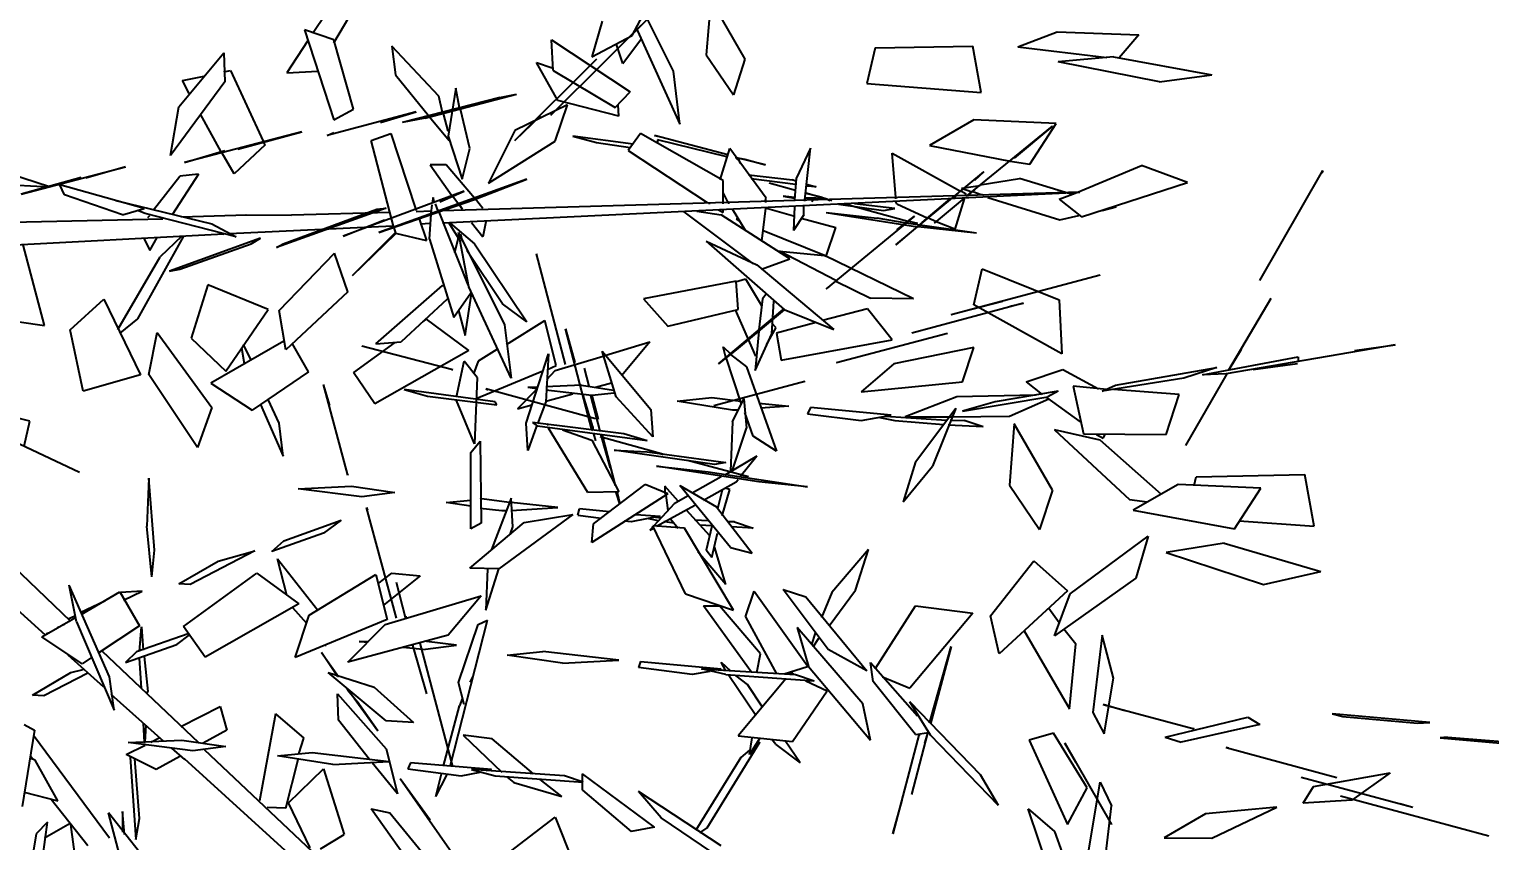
# Model space of a CAD drawing. Header units: millimetres. Extents: x 28448 to 57563, y -116865 to -58388.
# Drawn here: x 28799.7673 to 28800.0627, y -58460.6969 to -58460.5327 of the extents above; entities that cross this region are included whole.
import ezdxf

# ---------------------------------------------------------------- set-up
doc = ezdxf.new("R2010")
doc.units = ezdxf.units.MM
doc.header["$PDMODE"] = 35
doc.header["$PDSIZE"] = 0.5
doc.layers.get('DEFPOINTS').update_dxf_attribs({"color": 252, "lineweight": 5})
doc.layers.add('Proyecto de Pavimento', color=4, linetype='Continuous')
doc.styles.add('Angosta', font='romans.shx', dxfattribs={"width": 0.8})
doc.dimstyles.new('JC_1@100', dxfattribs={"dimscale": 0.9, "dimtxt": 0.18, "dimasz": 0.08, "dimexe": 0.15, "dimexo": 0.05, "dimgap": 0.05, "dimtad": 1, "dimzin": 1, "dimdsep": 46, "dimtxsty": 'Angosta', "dimblk1": 'DOT', "dimblk2": 'DOT', "dimsah": 1, "dimcen": 0.09, "dimclrd": 2, "dimclre": 1, "dimclrt": 3, "dimaunit": 1, "dimadec": 3, "dimazin": 0, "dimtfac": 1.8, "dimtmove": 2, "dimatfit": 3, "dimldrblk": 'DOT', "dimfxl": 0.15, "dimtolj": 1, "dimtzin": 0, "dimarcsym": 0})

# ---------------------------------------------------------------- blocks, each defined once
blk = doc.blocks.new('_Dot')
at = {"color": 0, "linetype": 'ByBlock', "lineweight": -2}
blk.add_line((-0.5, 0), (-1, 0), dxfattribs=at)
at = {"color": 0, "linetype": 'ByBlock', "const_width": 0.5}
blk.add_lwpolyline([(-0.25, 0, 1), (0.25, 0, 1)], format="xyb", close=True, dxfattribs=at)
blk = doc.blocks.new('*D709')
at = {"layer": 'DEFPOINTS', "color": 0, "transparency": 16777216}
for p in [(28799.72081, -58459.51858), (28799.92315, -58459.7194), (28798.17722, -58461.07383)]:
    blk.add_point(p, dxfattribs=at)
at = {"layer": 'Proyecto de Pavimento', "color": 1, "lineweight": -2, "transparency": 16777216}
for p, q in [((28799.75275, -58459.55028), (28800.01897, -58459.8145)), ((28798.20916, -58461.10553), (28798.47538, -58461.36975))]:
    blk.add_line(p, q, dxfattribs=at)
at = {"layer": 'Proyecto de Pavimento', "color": 2, "lineweight": -2, "transparency": 16777216}
blk.add_line((28798.43028, -58461.22355), (28799.87243, -58459.7705), dxfattribs=at)
at = {"layer": 'Proyecto de Pavimento', "color": 2, "lineweight": -2, "transparency": 16777216, "xscale": 0.072, "yscale": 0.072, "zscale": 0.072}
for p, rotation in [((28799.92315, -58459.7194), 45.21542905401662), ((28798.37956, -58461.27465), 225.2154290540166)]:
    blk.add_blockref('_Dot', p, dxfattribs=dict(at, rotation=rotation))
at = {"layer": 'Proyecto de Pavimento', "color": 3, "transparency": 16777216, "insert": (28799.06193, -58460.40827), "char_height": 0.162, "attachment_point": 5, "rotation": 45.2154, "style": 'Angosta'}
blk.add_mtext('\\A1;2.19', dxfattribs=at)
blk = doc.blocks.new('*D710')
at = {"layer": 'DEFPOINTS', "color": 0, "transparency": 16777216}
for p in [(28799.71372, -58459.51153), (28801.2656, -58461.07383), (28801.09508, -58461.24321)]:
    blk.add_point(p, dxfattribs=at)
at = {"layer": 'Proyecto de Pavimento', "color": 1, "lineweight": -2, "transparency": 16777216}
for p, q in [((28799.68179, -58459.54325), (28799.44742, -58459.77606)), ((28801.23368, -58461.10554), (28800.9993, -58461.33835))]:
    blk.add_line(p, q, dxfattribs=at)
at = {"layer": 'Proyecto de Pavimento', "color": 2, "lineweight": -2, "transparency": 16777216}
blk.add_line((28799.59394, -58459.732), (28801.04434, -58461.19213), dxfattribs=at)
at = {"layer": 'Proyecto de Pavimento', "color": 2, "lineweight": -2, "transparency": 16777216, "xscale": 0.072, "yscale": 0.072, "zscale": 0.072}
for p, rotation in [((28799.5432, -58459.68092), 134.8085325343138), ((28801.09508, -58461.24321), 314.8085325343138)]:
    blk.add_blockref('_Dot', p, dxfattribs=dict(at, rotation=rotation))
at = {"layer": 'Proyecto de Pavimento', "color": 3, "transparency": 16777216, "insert": (28800.40853, -58460.37327), "char_height": 0.162, "attachment_point": 5, "rotation": 314.8085, "style": 'Angosta'}
blk.add_mtext('\\A1;2.20', dxfattribs=at)
blk = doc.blocks.new('02PTRX29')
at = {"color": 76, "linetype": 'Continuous'}
for p, q in [((0.13989, 0.05095), (0.13457, 0.04298)), ((0.19909, 0.04247), (0.20441, 0.05247)), ((0.13875, 0.04095), (0.14292, 0.04791)), ((0.2046, 0.04816), (0.18258, 0.02628)), ((0.19739, 0.04108), (0.2046, 0.04816)), ((0.21503, 0.04968), (0.21408, 0.03855)), ((0.21503, 0.04968), (0.22186, 0.03766)), ((0.19302, 0.04538), (0.19093, 0.03817)), ((0.20744, 0.03526), (0.20156, 0.04715)), ((0.13875, 0.04159), (0.13287, 0.04361)), ((0.13287, 0.04361), (0.13875, 0.02539)), ((0.14273, 0.02754), (0.13875, 0.04159)), ((0.18315, 0.03539), (0.18277, 0.04159)), ((0.18277, 0.04159), (0.19871, 0.03109)), ((0.19093, 0.03817), (0.19909, 0.04247)), ((0.1972, 0.03678), (0.20099, 0.04184)), ((0.19985, 0.04412), (0.20877, 0.02451)), ((0.27708, 0.04019), (0.28505, 0.04323)), ((0.28505, 0.04323), (0.30156, 0.0426)), ((0.30156, 0.0426), (0.29758, 0.03792)), ((0.10744, 0.02805), (0.11655, 0.03893)), ((0.11655, 0.03893), (0.11674, 0.03311)), ((0.13344, 0.04133), (0.12926, 0.03488)), ((0.16, 0.0302), (0.15051, 0.04032)), ((0.15051, 0.04032), (0.15127, 0.0345)), ((0.1972, 0.03678), (0.19587, 0.04083)), ((0.21408, 0.03855), (0.21959, 0.03045)), ((0.24824, 0.03994), (0.24653, 0.03273)), ((0.24824, 0.03994), (0.26798, 0.04032)), ((0.26968, 0.03096), (0.26798, 0.04032)), ((0.27708, 0.04019), (0.29511, 0.03804)), ((0.17537, 0.02122), (0.19188, 0.03766)), ((0.1841, 0.02931), (0.17974, 0.03703)), ((0.17974, 0.03703), (0.18296, 0.03589)), ((0.19188, 0.03766), (0.18998, 0.03577)), ((0.22186, 0.03766), (0.21959, 0.03045)), ((0.29644, 0.03817), (0.28524, 0.03716)), ((0.30574, 0.03311), (0.28524, 0.03716)), ((0.29644, 0.03817), (0.31636, 0.0345)), ((0.11674, 0.03311), (0.10573, 0.01818)), ((0.1082, 0.03336), (0.11256, 0.03425)), ((0.10953, 0.03071), (0.1082, 0.03336)), ((0.11655, 0.03513), (0.11788, 0.03539)), ((0.11788, 0.03539), (0.12452, 0.02109)), ((0.12926, 0.03488), (0.13552, 0.03526)), ((0.13552, 0.03526), (0.13552, 0.03526)), ((0.15127, 0.0345), (0.15791, 0.02628)), ((0.18315, 0.03539), (0.19568, 0.02792)), ((0.20877, 0.02451), (0.20744, 0.03526)), ((0.24653, 0.03273), (0.26968, 0.03096)), ((0.30574, 0.03311), (0.31636, 0.0345)), ((0.17234, 0.02995), (0.1526, 0.02489)), ((0.15716, 0.02577), (0.17575, 0.03058)), ((0.16076, 0.02691), (0.16, 0.0302)), ((0.16342, 0.03184), (0.1619, 0.0221)), ((0.16418, 0.0278), (0.16342, 0.03184)), ((0.17234, 0.02995), (0.17575, 0.03058)), ((0.19568, 0.02792), (0.19871, 0.03109)), ((0.10573, 0.01818), (0.10744, 0.02805)), ((0.15545, 0.02704), (0.13742, 0.02223)), ((0.13875, 0.02539), (0.14273, 0.02754)), ((0.14824, 0.02489), (0.15545, 0.02704)), ((0.16095, 0.02666), (0.16076, 0.02691)), ((0.1619, 0.02312), (0.16095, 0.02666)), ((0.16437, 0.02754), (0.16418, 0.0278)), ((0.16626, 0.01957), (0.16437, 0.02754)), ((0.186, 0.02843), (0.17537, 0.02324)), ((0.18353, 0.02109), (0.186, 0.02843)), ((0.19644, 0.02615), (0.1841, 0.02931)), ((0.19644, 0.02615), (0.19625, 0.02843)), ((0.11598, 0.01894), (0.1118, 0.02653)), ((0.15716, 0.02577), (0.1526, 0.02489)), ((0.1581, 0.02603), (0.16209, 0.02122)), ((0.1805, 0.02615), (0.17537, 0.02122)), ((0.26817, 0.02539), (0.25925, 0.02021)), ((0.26703, 0.01021), (0.28411, 0.02413)), ((0.28486, 0.02463), (0.26817, 0.02539)), ((0.28411, 0.02413), (0.27633, 0.01768)), ((0.27955, 0.01641), (0.28486, 0.02463)), ((0.1323, 0.02299), (0.10858, 0.01679)), ((0.11939, 0.01945), (0.1323, 0.02299)), ((0.1249, 0.02033), (0.12452, 0.02084)), ((0.13742, 0.02223), (0.13875, 0.02286)), ((0.14634, 0.02122), (0.15032, 0.02261)), ((0.15089, 0.00363), (0.14634, 0.02122)), ((0.15032, 0.02261), (0.15526, 0.00743)), ((0.1619, 0.0221), (0.16475, 0.01337)), ((0.17537, 0.02324), (0.17006, 0.01262)), ((0.17006, 0.01262), (0.18353, 0.02109)), ((0.19928, 0.02046), (0.18714, 0.0221)), ((0.18714, 0.0221), (0.19188, 0.02084)), ((0.19188, 0.02084), (0.19871, 0.01983)), ((0.2008, 0.02261), (0.19833, 0.01919)), ((0.2175, 0.01312), (0.2008, 0.02261)), ((0.20365, 0.02223), (0.20422, 0.0221)), ((0.21845, 0.01831), (0.20365, 0.02223)), ((0.21826, 0.01793), (0.20422, 0.02134)), ((0.20422, 0.02134), (0.20422, 0.02059)), ((0.10858, 0.01679), (0.11674, 0.01919)), ((0.11617, 0.01869), (0.11598, 0.01894)), ((0.11863, 0.01451), (0.11617, 0.01869)), ((0.1249, 0.02033), (0.11863, 0.01451)), ((0.16475, 0.01337), (0.16626, 0.01957)), ((0.19833, 0.01919), (0.21427, 0.00869)), ((0.21693, 0.01325), (0.21883, 0.01957)), ((0.22623, 0.00958), (0.21883, 0.01957)), ((0.21997, 0.0178), (0.22186, 0.01742)), ((0.22604, 0.01628), (0.21997, 0.0178)), ((0.23515, 0.0197), (0.2323, 0.0135)), ((0.23401, 0.0092), (0.23515, 0.0197)), ((0.25242, 0.00971), (0.25166, 0.01869)), ((0.25166, 0.01869), (0.26551, 0.01097)), ((0.25925, 0.02021), (0.27557, 0.01704)), ((0.08125, 0.01186), (0.06455, 0.0173)), ((0.07556, 0.01034), (0.09662, 0.0159)), ((0.09662, 0.0159), (0.08865, 0.01363)), ((0.16152, 0.01628), (0.15829, 0.01628)), ((0.15829, 0.01628), (0.16266, 0.01009)), ((0.16721, 0.00958), (0.16152, 0.01628)), ((0.22016, 0.01755), (0.22054, 0.01755)), ((0.22054, 0.01755), (0.22092, 0.01654)), ((0.22186, 0.01742), (0.22604, 0.01628)), ((0.25242, 0.00009), (0.27025, 0.01489)), ((0.27025, 0.01489), (0.26836, 0.01312)), ((0.27557, 0.01704), (0.27955, 0.01641)), ((0.28904, 0.01072), (0.30213, 0.01616)), ((0.31143, 0.01274), (0.30213, 0.01616)), ((0.32604, -0.00712), (0.33876, 0.01515)), ((0.33876, 0.01515), (0.33857, 0.01464)), ((0.071, 0.01236), (0.08125, 0.01186)), ((0.0877, 0.01375), (0.07556, 0.01034)), ((0.08429, 0.01021), (0.08334, 0.01224)), ((0.10042, 0.00743), (0.08334, 0.01224)), ((0.10232, 0.00718), (0.10763, 0.01401)), ((0.11142, 0.01439), (0.10611, 0.00616)), ((0.11142, 0.01439), (0.10763, 0.01401)), ((0.17784, 0.01337), (0.14786, 0.00262)), ((0.16702, 0.0092), (0.17784, 0.01337)), ((0.2175, 0.00844), (0.2175, 0.01312)), ((0.22262, 0.01426), (0.23154, 0.01325)), ((0.22319, 0.0135), (0.23211, 0.01236)), ((0.23211, 0.0111), (0.2268, 0.01262)), ((0.23211, 0.013), (0.23154, 0.01325)), ((0.2323, 0.0135), (0.23192, 0.0092)), ((0.23439, 0.01236), (0.23629, 0.01186)), ((0.23629, 0.01186), (0.23439, 0.01198)), ((0.26665, 0.01173), (0.26949, 0.01211)), ((0.26949, 0.01224), (0.27746, 0.0135)), ((0.26949, 0.01211), (0.26949, 0.01224)), ((0.28676, 0.01072), (0.27746, 0.0135)), ((0.28999, 0.00578), (0.31143, 0.01274)), ((0.09605, 0.00616), (0.08429, 0.01021)), ((0.09472, 0.00907), (0.09491, 0.00895)), ((0.09472, 0.00907), (0.11408, 0.00439)), ((0.16513, 0.01097), (0.14065, 0.00186)), ((0.14786, 0.00262), (0.16702, 0.0092)), ((0.15886, 0.00971), (0.15867, 0.00857)), ((0.15905, 0.00882), (0.15886, 0.00971)), ((0.16019, 0.00882), (0.16513, 0.01097)), ((0.16266, 0.01009), (0.16285, 0.00996)), ((0.16285, 0.00996), (0.16399, 0.00844)), ((0.16892, 0.00743), (0.1674, 0.00933)), ((0.21845, 0.00882), (0.2175, 0.01072)), ((0.22604, 0.00907), (0.22623, 0.00958)), ((0.23192, 0.00971), (0.22964, 0.00996)), ((0.22964, 0.00996), (0.23192, 0.00958)), ((0.23192, 0.00895), (0.23192, 0.00895)), ((0.23629, 0.00958), (0.23401, 0.00958)), ((0.23401, 0.00958), (0.23401, 0.0092)), ((0.23401, 0.0092), (0.2342, 0.0092)), ((0.23401, 0.00895), (0.23401, 0.00907)), ((0.2342, 0.01059), (0.23723, 0.00983)), ((0.23856, 0.00933), (0.2342, 0.01059)), ((0.23534, 0.00907), (0.23572, 0.00895)), ((0.23761, 0.00933), (0.23629, 0.00958)), ((0.23723, 0.00983), (0.23856, 0.00933)), ((0.23875, 0.0092), (0.23913, 0.00907)), ((0.23913, 0.0092), (0.23951, 0.00907)), ((0.25242, 0.00958), (0.25242, 0.00971)), ((0.25242, 0.00945), (0.25242, 0.00958)), ((0.25773, 0.00465), (0.26342, 0.00945)), ((0.26627, 0.00958), (0.2602, 0.00452)), ((0.26418, 0.00983), (0.26418, 0.00996)), ((0.26437, 0.00983), (0.26418, 0.00983)), ((0.26456, 0.00996), (0.26437, 0.00983)), ((0.26627, 0.00945), (0.26437, 0.00325)), ((0.2657, 0.0116), (0.26627, 0.0116)), ((0.2657, 0.0116), (0.26779, 0.01084)), ((0.2657, 0.01097), (0.26665, 0.01046)), ((0.26627, 0.0116), (0.26665, 0.01173)), ((0.26646, 0.01009), (0.26665, 0.01046)), ((0.26646, 0.01009), (0.26646, 0.00996)), ((0.26684, 0.00996), (0.26646, 0.01009)), ((0.26703, 0.01009), (0.26684, 0.00996)), ((0.26836, 0.01122), (0.26703, 0.01021)), ((0.26703, 0.01021), (0.26703, 0.01009)), ((0.26968, 0.01021), (0.26798, 0.01084)), ((0.26987, 0.01021), (0.26968, 0.01021)), ((0.27025, 0.01009), (0.26987, 0.01021)), ((0.27101, 0.00971), (0.28562, 0.00515)), ((0.28543, 0.00933), (0.28866, 0.01059)), ((0.28543, 0.00933), (0.28999, 0.00578)), ((0.28714, 0.01059), (0.28676, 0.01072)), ((0.28733, 0.01059), (0.28714, 0.01059)), ((0.2879, 0.01034), (0.28733, 0.01059)), ((0.28866, 0.01059), (0.28904, 0.01072)), ((0.09605, 0.00616), (0.10042, 0.00743)), ((0.10061, 0.00642), (0.09909, 0.00705)), ((0.11901, 0.00174), (0.10061, 0.00642)), ((0.10118, 0.00566), (0.10156, 0.00604)), ((0.14938, 0.00756), (0.12717, -0.00041)), ((0.1285, 0.00034), (0.14748, 0.0073)), ((0.14748, 0.0073), (0.14938, 0.00756)), ((0.15526, 0.00743), (0.15545, 0.00705)), ((0.1581, 0.00123), (0.15848, 0.00629)), ((0.15848, 0.00642), (0.15867, 0.00819)), ((0.15924, 0.00844), (0.15981, 0.00692)), ((0.15981, 0.00692), (0.16, 0.0068)), ((0.16, 0.0068), (0.16588, -0.00801)), ((0.16399, 0.00844), (0.16418, 0.00819)), ((0.16418, 0.00819), (0.16475, 0.0073)), ((0.20953, 0.0068), (0.22357, -0.0037)), ((0.21219, 0.00692), (0.21712, 0.00616)), ((0.21465, 0.00844), (0.21465, 0.00831)), ((0.21655, 0.00718), (0.2175, 0.00667)), ((0.23097, -0.00269), (0.21712, 0.00616)), ((0.2175, 0.00667), (0.2175, 0.00718)), ((0.21864, 0.00857), (0.21845, 0.00882)), ((0.21864, 0.00844), (0.21864, 0.00857)), ((0.22205, 0.003), (0.2194, 0.0073)), ((0.22604, 0.00756), (0.22528, 0.00085)), ((0.22604, 0.00882), (0.22604, 0.00869)), ((0.23173, 0.00591), (0.22604, 0.00756)), ((0.23192, 0.00781), (0.23173, 0.003)), ((0.23382, 0.00616), (0.23173, 0.003)), ((0.23382, 0.00616), (0.23382, 0.00793)), ((0.23837, 0.00667), (0.25678, 0.00376)), ((0.23837, 0.00667), (0.24862, 0.00553)), ((0.25621, 0.00591), (0.23837, -0.00876)), ((0.24084, 0.00831), (0.24995, 0.00705)), ((0.24217, 0.00831), (0.24691, 0.00718)), ((0.24236, 0.00831), (0.25488, 0.0049)), ((0.25223, 0.00743), (0.24407, 0.00844)), ((0.24995, 0.00705), (0.25223, 0.00743)), ((0.25261, 0.00844), (0.25242, 0.00882)), ((0.25261, 0.00844), (0.25887, 0.00553)), ((0.25261, 0.00313), (0.25621, 0.00591)), ((0.28562, 0.00515), (0.28942, 0.00604)), ((0.29416, 0.00705), (0.29701, 0.00781)), ((0.29701, 0.00781), (0.29644, 0.00781)), ((0.11408, 0.00439), (0.11901, 0.00174)), ((0.14065, 0.00186), (0.149, 0.00515)), ((0.15089, 0.00363), (0.15127, 0.0025)), ((0.15602, 0.0054), (0.15754, 0.00098)), ((0.16399, 0.00148), (0.16209, 0.00452)), ((0.16228, 0.00452), (0.16721, 0.00034)), ((0.16664, 0.00465), (0.16892, 0.00174)), ((0.16949, 0.00477), (0.16892, 0.00174)), ((0.22054, 0.0054), (0.22016, 0.00528)), ((0.22016, 0.00528), (0.22073, 0.0049)), ((0.23837, -0.00219), (0.22547, 0.003)), ((0.23325, 0.00553), (0.24027, 0.00363)), ((0.23837, -0.00219), (0.24027, 0.00363)), ((0.2545, 0.00452), (0.24862, 0.00553)), ((0.25773, 0.00465), (0.25242, 0.00009)), ((0.26873, 0.0025), (0.2545, 0.00452)), ((0.25488, 0.0049), (0.25507, 0.0049)), ((0.25507, 0.0049), (0.25678, 0.00452)), ((0.26873, 0.0025), (0.25697, 0.00376)), ((0.26058, 0.00477), (0.25906, 0.00553)), ((0.26437, 0.00325), (0.26058, 0.00477)), ((0.0803, -0.01623), (0.07594, 0.00009)), ((0.10839, 0.00186), (0.09909, -0.01484)), ((0.10042, 0.00136), (0.10156, -0.00105)), ((0.10156, -0.00105), (0.10307, 0.00161)), ((0.10801, 0.00186), (0.10364, -0.00231)), ((0.12395, 0.00148), (0.10554, -0.00522)), ((0.10763, -0.00484), (0.12205, 0.00034)), ((0.12205, 0.00034), (0.12395, 0.00148)), ((0.12717, -0.00041), (0.1285, 0.00034)), ((0.15108, 0.0025), (0.14254, -0.00611)), ((0.14254, -0.00611), (0.15127, 0.00237)), ((0.15127, 0.00237), (0.15108, 0.0025)), ((0.15127, 0.0025), (0.15754, 0.00098)), ((0.1581, 0.00123), (0.16304, -0.01458)), ((0.16323, -0.00143), (0.16399, 0.00161)), ((0.16607, -0.00838), (0.16399, 0.00262)), ((0.16399, 0.00262), (0.17329, -0.0161)), ((0.16399, 0.00161), (0.16418, 0.00199)), ((0.16418, 0.00199), (0.16437, 0.00237)), ((0.16437, 0.00237), (0.16475, 0.00085)), ((0.16721, 0.00034), (0.17784, -0.01547)), ((0.21408, 0.00085), (0.22983, -0.01294)), ((0.21408, 0.00085), (0.22433, -0.00396)), ((0.0951, -0.01699), (0.10364, -0.00231)), ((0.12774, -0.01319), (0.13894, -0.00155)), ((0.1416, -0.0094), (0.13894, -0.00155)), ((0.17291, -0.0118), (0.1657, -0.00105)), ((0.18562, -0.02407), (0.17974, -0.00168)), ((0.17974, -0.00168), (0.17974, -0.00219)), ((0.22528, -0.00484), (0.23097, -0.00269)), ((0.24027, -0.00712), (0.22889, -0.00117)), ((0.22889, -0.00117), (0.23799, -0.00206)), ((0.25602, -0.01079), (0.23799, -0.00206)), ((0.23799, -0.00206), (0.23837, -0.00219)), ((0.10554, -0.00522), (0.10763, -0.00484)), ((0.22433, -0.00396), (0.23989, -0.01699)), ((0.26817, -0.01205), (0.26987, -0.00472)), ((0.26987, -0.00472), (0.28543, -0.01104)), ((0.11332, -0.00801), (0.10991, -0.01876)), ((0.12547, -0.01294), (0.11332, -0.00801)), ((0.14729, -0.0199), (0.16076, -0.00813)), ((0.16076, -0.00813), (0.16095, -0.00813)), ((0.1657, -0.00699), (0.16551, -0.00699)), ((0.1657, -0.00737), (0.1657, -0.00699)), ((0.1657, -0.00737), (0.1657, -0.00737)), ((0.16588, -0.00801), (0.16607, -0.00838)), ((0.17461, -0.02685), (0.16607, -0.00838)), ((0.22016, -0.00725), (0.20137, -0.01079)), ((0.21997, -0.00737), (0.22205, -0.00674)), ((0.22054, -0.01294), (0.22016, -0.00725)), ((0.22205, -0.00674), (0.22528, -0.01218)), ((0.23837, -0.00876), (0.23894, -0.00838)), ((0.24027, -0.00725), (0.24729, -0.01066)), ((0.26361, -0.01395), (0.29378, -0.00598)), ((0.08543, -0.01711), (0.09226, -0.01091)), ((0.09226, -0.01091), (0.09966, -0.02622)), ((0.1416, -0.0094), (0.12907, -0.02116)), ((0.16171, -0.01091), (0.15241, -0.01952)), ((0.16645, -0.00965), (0.16304, -0.01458)), ((0.16532, -0.01825), (0.16664, -0.00978)), ((0.17784, -0.01547), (0.17291, -0.0118)), ((0.20137, -0.01079), (0.2063, -0.01635)), ((0.22547, -0.01079), (0.22471, -0.01711)), ((0.22623, -0.0099), (0.22547, -0.01079)), ((0.22737, -0.01787), (0.22775, -0.01129)), ((0.25602, -0.01079), (0.24729, -0.01066)), ((0.27822, -0.01167), (0.25564, -0.01775)), ((0.26361, -0.01395), (0.27405, -0.01129)), ((0.27557, -0.01231), (0.27822, -0.01167)), ((0.28543, -0.01104), (0.286, -0.02192)), ((0.31978, -0.02521), (0.32832, -0.01066)), ((0.06664, -0.0142), (0.0803, -0.01623)), ((0.11693, -0.02546), (0.12547, -0.01294)), ((0.12907, -0.02116), (0.12774, -0.01319)), ((0.16399, -0.01319), (0.16532, -0.01825)), ((0.2063, -0.01635), (0.22054, -0.01294)), ((0.21655, -0.02394), (0.22964, -0.01294)), ((0.22414, -0.02243), (0.21997, -0.01307)), ((0.22983, -0.01307), (0.22016, -0.02116)), ((0.22983, -0.01294), (0.23989, -0.01699)), ((0.24672, -0.01281), (0.23761, -0.01522)), ((0.25166, -0.01914), (0.24672, -0.01281)), ((0.286, -0.02192), (0.26817, -0.01205)), ((0.08808, -0.02951), (0.08543, -0.01711)), ((0.09909, -0.01484), (0.09548, -0.01775)), ((0.10137, -0.0261), (0.10307, -0.01762)), ((0.10307, -0.01762), (0.11408, -0.0328)), ((0.15678, -0.01547), (0.15754, -0.01496)), ((0.16607, -0.02129), (0.15754, -0.01496)), ((0.17329, -0.0161), (0.17461, -0.02685)), ((0.17367, -0.02002), (0.18145, -0.01522)), ((0.18372, -0.02432), (0.18145, -0.01522)), ((0.19093, -0.03735), (0.18562, -0.01686)), ((0.18562, -0.01686), (0.18752, -0.02369)), ((0.22471, -0.01737), (0.22395, -0.02534)), ((0.22471, -0.01711), (0.22471, -0.01737)), ((0.22813, -0.01661), (0.22623, -0.02015)), ((0.22813, -0.01661), (0.22737, -0.01572)), ((0.23629, -0.0156), (0.22832, -0.01775)), ((0.10991, -0.01876), (0.11693, -0.02546)), ((0.12869, -0.01939), (0.11389, -0.02787)), ((0.12205, -0.02319), (0.12053, -0.02002)), ((0.13363, -0.02559), (0.1304, -0.0199)), ((0.15108, -0.01964), (0.14273, -0.02572)), ((0.16285, -0.02521), (0.14444, -0.0204)), ((0.14729, -0.0199), (0.15241, -0.01952)), ((0.19359, -0.0223), (0.2027, -0.01952)), ((0.2027, -0.01952), (0.19701, -0.02635)), ((0.21807, -0.02268), (0.2175, -0.02053)), ((0.2175, -0.02053), (0.21902, -0.02192)), ((0.22395, -0.02534), (0.22737, -0.01787)), ((0.22832, -0.01775), (0.22926, -0.02319)), ((0.22926, -0.02319), (0.25166, -0.01914)), ((0.24046, -0.02369), (0.26285, -0.01775)), ((0.26817, -0.02066), (0.25204, -0.02394)), ((0.26589, -0.02761), (0.26817, -0.02066)), ((0.35337, -0.02015), (0.31921, -0.02597)), ((0.34521, -0.02129), (0.35337, -0.02015)), ((0.12072, -0.02394), (0.12015, -0.02078)), ((0.16607, -0.02129), (0.1471, -0.03204)), ((0.16361, -0.03065), (0.16513, -0.02344)), ((0.16778, -0.02673), (0.16513, -0.02344)), ((0.16797, -0.02344), (0.16702, -0.02597)), ((0.17177, -0.02104), (0.16797, -0.02344)), ((0.17765, -0.03596), (0.1822, -0.02192)), ((0.1822, -0.02192), (0.18163, -0.03166)), ((0.18353, -0.02534), (0.19321, -0.02243)), ((0.19587, -0.03065), (0.19302, -0.02141)), ((0.19302, -0.02141), (0.20289, -0.03318)), ((0.19321, -0.02243), (0.19359, -0.0223)), ((0.22016, -0.02116), (0.21655, -0.02394)), ((0.21807, -0.02268), (0.22111, -0.03191)), ((0.21902, -0.02205), (0.22224, -0.02458)), ((0.24046, -0.02369), (0.24103, -0.02357)), ((0.31447, -0.02622), (0.33382, -0.02255)), ((0.32225, -0.02104), (0.31978, -0.02521)), ((0.33382, -0.02255), (0.33382, -0.02344)), ((0.09966, -0.02622), (0.08808, -0.02951)), ((0.11123, -0.0409), (0.10137, -0.0261)), ((0.13363, -0.02559), (0.12224, -0.03331)), ((0.1471, -0.03204), (0.14273, -0.02572)), ((0.16285, -0.02521), (0.16266, -0.02521)), ((0.18107, -0.02546), (0.16759, -0.03103)), ((0.18182, -0.02711), (0.18353, -0.02534)), ((0.18201, -0.02508), (0.18372, -0.02432)), ((0.18942, -0.02483), (0.19036, -0.0285)), ((0.22224, -0.02458), (0.22832, -0.04166)), ((0.25204, -0.02394), (0.24539, -0.02964)), ((0.27879, -0.02761), (0.28619, -0.02508)), ((0.28619, -0.02508), (0.2934, -0.02901)), ((0.29682, -0.02825), (0.31731, -0.0247)), ((0.31731, -0.0247), (0.31067, -0.02685)), ((0.31105, -0.04052), (0.3194, -0.02597)), ((0.31921, -0.02597), (0.31447, -0.02622)), ((0.33363, -0.02394), (0.32471, -0.02521)), ((0.11389, -0.02787), (0.12224, -0.03331)), ((0.13799, -0.03242), (0.13666, -0.02812)), ((0.1416, -0.04646), (0.13666, -0.02812)), ((0.17139, -0.03166), (0.15298, -0.02913)), ((0.15298, -0.02913), (0.15773, -0.03052)), ((0.16778, -0.02673), (0.16721, -0.04014)), ((0.19169, -0.03508), (0.16949, -0.02901)), ((0.16949, -0.02901), (0.16987, -0.02926)), ((0.17974, -0.02913), (0.17594, -0.03305)), ((0.17993, -0.02875), (0.17803, -0.02875)), ((0.17974, -0.02901), (0.17803, -0.02875)), ((0.18885, -0.02825), (0.18163, -0.02863)), ((0.19093, -0.0304), (0.18163, -0.02926)), ((0.18885, -0.02825), (0.1953, -0.02926)), ((0.19492, -0.02787), (0.19169, -0.02875)), ((0.2156, -0.03242), (0.23401, -0.02749)), ((0.23401, -0.02749), (0.23382, -0.02761)), ((0.24539, -0.02964), (0.26589, -0.02761)), ((0.28524, -0.02951), (0.27253, -0.03166)), ((0.27879, -0.02761), (0.28202, -0.03014)), ((0.28524, -0.02951), (0.28316, -0.03065)), ((0.29511, -0.02913), (0.28828, -0.0285)), ((0.28828, -0.0285), (0.29037, -0.03811)), ((0.31067, -0.02685), (0.29416, -0.02951)), ((0.29416, -0.02951), (0.29682, -0.02825)), ((0.30972, -0.03014), (0.29644, -0.02913)), ((0.08732, -0.04596), (0.05848, -0.03229)), ((0.12395, -0.03217), (0.1285, -0.04267)), ((0.12774, -0.03596), (0.12547, -0.03116)), ((0.15773, -0.03052), (0.17177, -0.03229)), ((0.16361, -0.03141), (0.16361, -0.03128)), ((0.16721, -0.04014), (0.16361, -0.03141)), ((0.17177, -0.03229), (0.17139, -0.03166)), ((0.17594, -0.03305), (0.17879, -0.03229)), ((0.18163, -0.03166), (0.17993, -0.03609)), ((0.18163, -0.03154), (0.18714, -0.03002)), ((0.19112, -0.03672), (0.18923, -0.03027)), ((0.19264, -0.03761), (0.19074, -0.0304)), ((0.19074, -0.0304), (0.19093, -0.0304)), ((0.19549, -0.02989), (0.19093, -0.0304)), ((0.19093, -0.0304), (0.19226, -0.0352)), ((0.20327, -0.03875), (0.19587, -0.03065)), ((0.2082, -0.03154), (0.21522, -0.03078)), ((0.2194, -0.03331), (0.2082, -0.03154)), ((0.21522, -0.03078), (0.22111, -0.03154)), ((0.2194, -0.03571), (0.22167, -0.03103)), ((0.22167, -0.03103), (0.22224, -0.03698)), ((0.22471, -0.03191), (0.23078, -0.03255)), ((0.26475, -0.03065), (0.25431, -0.0347)), ((0.28069, -0.03027), (0.26475, -0.03065)), ((0.26589, -0.03356), (0.28316, -0.03065)), ((0.27253, -0.03166), (0.26589, -0.03356)), ((0.27538, -0.03457), (0.28335, -0.03103)), ((0.2898, -0.03571), (0.28297, -0.03078)), ((0.30707, -0.03824), (0.30972, -0.03014)), ((0.07727, -0.03558), (0.06626, -0.0328)), ((0.11408, -0.0328), (0.11123, -0.0409)), ((0.20289, -0.03318), (0.20327, -0.03875)), ((0.22054, -0.03331), (0.2194, -0.03331)), ((0.22357, -0.03862), (0.22186, -0.03381)), ((0.23078, -0.03255), (0.22509, -0.03293)), ((0.23515, -0.0328), (0.23458, -0.03407)), ((0.23458, -0.03407), (0.24539, -0.03546)), ((0.25147, -0.03432), (0.23515, -0.0328)), ((0.24539, -0.03546), (0.25147, -0.03432)), ((0.24919, -0.03482), (0.25223, -0.03546)), ((0.25033, -0.03457), (0.26266, -0.03533)), ((0.25431, -0.0347), (0.26323, -0.0347)), ((0.2564, -0.04381), (0.26456, -0.03293)), ((0.26456, -0.03293), (0.25982, -0.04469)), ((0.26323, -0.0347), (0.2638, -0.0347)), ((0.26342, -0.03533), (0.26627, -0.03546)), ((0.2638, -0.0347), (0.27538, -0.03457)), ((0.07613, -0.04064), (0.07727, -0.03558)), ((0.1285, -0.04267), (0.12774, -0.03596)), ((0.17803, -0.04153), (0.17765, -0.03596)), ((0.17974, -0.0366), (0.17803, -0.04153)), ((0.19739, -0.03811), (0.17898, -0.03584)), ((0.17898, -0.03584), (0.17993, -0.0366)), ((0.20213, -0.03951), (0.17993, -0.0366)), ((0.1822, -0.03634), (0.18182, -0.03609)), ((0.18182, -0.03609), (0.18182, -0.03622)), ((0.19017, -0.05001), (0.1822, -0.03698)), ((0.18505, -0.03735), (0.19093, -0.03938)), ((0.19112, -0.03748), (0.19093, -0.03735)), ((0.19112, -0.03672), (0.19112, -0.03748)), ((0.19131, -0.03811), (0.19169, -0.03951)), ((0.19473, -0.04507), (0.19283, -0.03837)), ((0.19302, -0.03837), (0.19568, -0.04861)), ((0.20213, -0.03951), (0.19739, -0.03811)), ((0.2194, -0.03571), (0.21902, -0.0457)), ((0.2194, -0.04545), (0.22224, -0.03698)), ((0.25223, -0.03546), (0.26209, -0.03622)), ((0.27006, -0.03672), (0.26304, -0.03634)), ((0.27006, -0.03672), (0.26627, -0.03546)), ((0.27633, -0.03609), (0.27538, -0.04849)), ((0.28411, -0.0495), (0.27633, -0.03609)), ((0.28448, -0.03735), (0.29967, -0.0514)), ((0.29378, -0.03938), (0.28448, -0.03735)), ((0.29037, -0.03811), (0.30707, -0.03824)), ((0.29302, -0.03824), (0.29435, -0.039)), ((0.29435, -0.039), (0.29473, -0.03824)), ((0.16645, -0.04191), (0.16835, -0.03963)), ((0.16835, -0.03963), (0.16854, -0.0562)), ((0.19093, -0.03938), (0.19644, -0.04988)), ((0.20554, -0.04229), (0.19264, -0.03875)), ((0.22832, -0.04166), (0.22357, -0.03862)), ((0.30612, -0.05038), (0.29378, -0.03938)), ((0.16645, -0.05734), (0.16645, -0.04191)), ((0.21579, -0.04431), (0.19549, -0.0414)), ((0.19549, -0.0414), (0.20213, -0.04178)), ((0.20213, -0.04178), (0.21807, -0.04393)), ((0.20289, -0.04153), (0.20535, -0.04229)), ((0.22262, -0.04684), (0.21029, -0.04355)), ((0.21807, -0.04393), (0.21579, -0.04431)), ((0.22433, -0.04267), (0.21788, -0.04646)), ((0.22433, -0.04267), (0.22092, -0.04684)), ((0.2564, -0.04381), (0.25393, -0.0519)), ((0.10137, -0.0471), (0.10099, -0.05684)), ((0.10251, -0.06164), (0.10137, -0.0471)), ((0.1416, -0.04634), (0.1416, -0.04646)), ((0.20403, -0.04469), (0.21446, -0.04583)), ((0.22471, -0.04785), (0.20403, -0.04469)), ((0.21712, -0.04684), (0.21124, -0.05013)), ((0.21446, -0.04583), (0.23458, -0.04887)), ((0.25393, -0.0519), (0.25982, -0.04469)), ((0.31276, -0.04861), (0.31314, -0.04684)), ((0.31314, -0.04684), (0.33515, -0.04634)), ((0.33705, -0.05684), (0.33515, -0.04634)), ((0.13154, -0.04925), (0.14235, -0.04874)), ((0.14444, -0.05089), (0.13154, -0.04925)), ((0.14235, -0.04874), (0.15108, -0.05001)), ((0.15108, -0.05001), (0.14444, -0.05089)), ((0.19644, -0.04988), (0.19017, -0.05001)), ((0.19131, -0.05633), (0.20175, -0.04836)), ((0.19663, -0.05228), (0.19587, -0.05001)), ((0.19606, -0.05001), (0.19663, -0.05228)), ((0.2063, -0.05026), (0.20175, -0.04836)), ((0.20839, -0.05178), (0.20573, -0.04874)), ((0.20573, -0.04874), (0.20573, -0.05013)), ((0.20573, -0.05013), (0.20592, -0.05051)), ((0.20877, -0.04861), (0.21617, -0.05291)), ((0.21902, -0.06114), (0.20877, -0.04861)), ((0.21351, -0.05152), (0.22016, -0.04785)), ((0.21731, -0.0495), (0.21636, -0.05329)), ((0.21731, -0.05469), (0.21883, -0.04937)), ((0.21883, -0.04937), (0.21788, -0.04912)), ((0.22016, -0.04785), (0.22054, -0.04735)), ((0.23458, -0.04887), (0.22471, -0.04785)), ((0.27538, -0.04849), (0.28145, -0.05747)), ((0.28411, -0.0495), (0.28145, -0.05747)), ((0.30953, -0.04836), (0.30042, -0.05355)), ((0.32623, -0.04912), (0.30953, -0.04836)), ((0.32092, -0.05734), (0.32623, -0.04912)), ((0.15146, -0.07543), (0.14539, -0.05304)), ((0.14539, -0.05304), (0.14558, -0.05355)), ((0.16152, -0.05203), (0.16645, -0.05152)), ((0.16645, -0.05279), (0.16152, -0.05203)), ((0.16873, -0.05127), (0.16835, -0.0514)), ((0.17423, -0.05203), (0.16873, -0.05127)), ((0.17461, -0.05114), (0.17063, -0.06152)), ((0.17461, -0.05203), (0.17423, -0.05203)), ((0.17499, -0.05696), (0.17461, -0.05114)), ((0.1841, -0.05304), (0.17461, -0.05203)), ((0.17461, -0.05367), (0.1841, -0.05304)), ((0.2063, -0.05026), (0.19093, -0.06013)), ((0.20763, -0.05228), (0.2027, -0.0576)), ((0.20403, -0.05684), (0.21181, -0.05254)), ((0.20592, -0.05051), (0.2063, -0.05367)), ((0.21029, -0.05076), (0.20763, -0.05228)), ((0.21617, -0.05291), (0.22338, -0.06228)), ((0.29967, -0.0514), (0.30327, -0.0519)), ((0.12869, -0.05975), (0.14027, -0.05557)), ((0.14027, -0.05557), (0.13666, -0.05823)), ((0.16626, -0.06531), (0.17727, -0.05608)), ((0.16835, -0.05317), (0.17272, -0.05367)), ((0.18714, -0.05443), (0.17215, -0.06544)), ((0.17272, -0.05367), (0.17367, -0.05367)), ((0.17727, -0.05608), (0.18714, -0.05443)), ((0.18809, -0.05456), (0.18847, -0.05329)), ((0.18809, -0.05456), (0.19283, -0.05519)), ((0.19454, -0.05393), (0.18847, -0.05329)), ((0.1989, -0.05595), (0.19757, -0.05582)), ((0.20479, -0.05481), (0.1989, -0.05595)), ((0.19985, -0.05443), (0.20479, -0.05481)), ((0.20441, -0.0557), (0.20251, -0.05532)), ((0.20498, -0.05519), (0.20384, -0.05507)), ((0.20573, -0.05595), (0.20554, -0.05595)), ((0.20763, -0.0562), (0.20573, -0.05595)), ((0.20687, -0.05532), (0.20839, -0.05722)), ((0.21484, -0.05873), (0.2101, -0.05355)), ((0.21446, -0.0557), (0.21181, -0.05557)), ((0.21978, -0.05595), (0.21845, -0.05595)), ((0.21978, -0.05595), (0.22357, -0.05722)), ((0.30042, -0.05355), (0.32092, -0.05734)), ((0.32187, -0.0557), (0.33705, -0.05684)), ((0.10194, -0.06708), (0.10099, -0.05684)), ((0.13666, -0.05823), (0.12623, -0.0619)), ((0.16854, -0.0562), (0.16645, -0.05734)), ((0.17442, -0.05848), (0.17499, -0.05696)), ((0.19093, -0.06013), (0.19131, -0.05633)), ((0.2027, -0.0576), (0.20346, -0.05722)), ((0.20991, -0.0705), (0.20327, -0.05671)), ((0.20972, -0.05722), (0.20327, -0.05671)), ((0.21959, -0.07379), (0.20972, -0.05722)), ((0.21522, -0.05671), (0.21276, -0.05658)), ((0.21522, -0.05684), (0.21408, -0.06164)), ((0.21522, -0.06316), (0.21636, -0.05823)), ((0.22357, -0.05722), (0.21921, -0.05696)), ((0.28771, -0.0705), (0.30346, -0.05886)), ((0.30346, -0.05886), (0.30099, -0.06734)), ((0.10194, -0.06708), (0.10251, -0.06164)), ((0.12281, -0.06177), (0.10972, -0.0686)), ((0.11541, -0.06392), (0.12281, -0.06177)), ((0.12623, -0.0619), (0.12869, -0.05975)), ((0.21807, -0.0686), (0.21238, -0.06202)), ((0.21522, -0.06316), (0.21408, -0.06164)), ((0.21807, -0.0686), (0.21579, -0.06101)), ((0.21902, -0.06114), (0.22338, -0.06228)), ((0.24691, -0.06152), (0.23951, -0.07025)), ((0.24426, -0.06974), (0.24691, -0.06152)), ((0.31883, -0.06025), (0.30707, -0.06215)), ((0.31883, -0.06025), (0.33838, -0.06595)), ((0.10744, -0.06848), (0.11541, -0.06392)), ((0.12926, -0.07075), (0.12736, -0.06341)), ((0.12736, -0.06341), (0.13552, -0.07379)), ((0.27158, -0.07493), (0.28031, -0.06379)), ((0.28031, -0.06379), (0.28714, -0.06987)), ((0.30707, -0.06215), (0.3268, -0.0686)), ((0.10839, -0.07708), (0.12319, -0.06632)), ((0.12319, -0.06632), (0.13173, -0.07252)), ((0.13382, -0.0748), (0.14729, -0.06658)), ((0.14729, -0.06658), (0.14957, -0.07569)), ((0.14767, -0.06848), (0.15051, -0.06632)), ((0.15621, -0.06683), (0.14881, -0.07278)), ((0.15051, -0.06632), (0.15621, -0.06683)), ((0.17215, -0.06544), (0.16626, -0.06531)), ((0.16949, -0.07379), (0.17215, -0.06544)), ((0.16987, -0.06544), (0.16949, -0.07379)), ((0.30099, -0.06734), (0.28448, -0.07898)), ((0.3268, -0.0686), (0.33838, -0.06595)), ((0.0934, -0.08732), (0.08524, -0.06873)), ((0.08675, -0.07619), (0.08524, -0.06873)), ((0.0877, -0.07467), (0.09548, -0.07012)), ((0.09548, -0.07012), (0.09947, -0.07695)), ((0.09567, -0.07025), (0.09548, -0.07037)), ((0.10004, -0.06999), (0.09567, -0.07025)), ((0.09624, -0.07176), (0.10004, -0.06999)), ((0.10972, -0.0686), (0.10744, -0.06848)), ((0.14919, -0.0767), (0.16854, -0.07088)), ((0.15336, -0.07556), (0.15146, -0.06822)), ((0.16854, -0.07088), (0.1619, -0.07885)), ((0.20991, -0.0705), (0.21959, -0.07379)), ((0.22205, -0.07518), (0.22376, -0.06999)), ((0.22376, -0.06999), (0.23458, -0.08505)), ((0.23875, -0.08176), (0.22964, -0.06961)), ((0.22964, -0.06961), (0.2342, -0.07113)), ((0.23951, -0.07025), (0.23742, -0.07531)), ((0.23894, -0.07695), (0.24426, -0.06974)), ((0.28714, -0.06987), (0.27329, -0.08264)), ((0.28448, -0.07898), (0.28771, -0.0705)), ((0.08751, -0.07429), (0.09245, -0.07189)), ((0.13173, -0.07252), (0.11275, -0.08328)), ((0.1304, -0.07328), (0.13325, -0.07645)), ((0.22319, -0.08631), (0.21351, -0.0729)), ((0.21351, -0.0729), (0.21674, -0.0729)), ((0.22509, -0.08264), (0.21674, -0.0729)), ((0.2342, -0.07113), (0.24653, -0.08606)), ((0.24824, -0.08568), (0.2564, -0.0729)), ((0.2564, -0.0729), (0.26798, -0.07442)), ((0.28335, -0.07341), (0.28543, -0.07632)), ((0.07973, -0.07923), (0.08657, -0.07531)), ((0.08505, -0.07556), (0.08638, -0.07493)), ((0.08675, -0.07619), (0.09435, -0.09403)), ((0.13097, -0.0834), (0.13382, -0.0748)), ((0.14957, -0.07569), (0.13097, -0.0834)), ((0.1416, -0.08429), (0.14919, -0.0767)), ((0.15336, -0.07505), (0.15336, -0.07543)), ((0.16228, -0.10542), (0.16987, -0.07581)), ((0.16399, -0.08846), (0.16797, -0.0767)), ((0.16797, -0.0767), (0.16987, -0.07581)), ((0.22205, -0.07518), (0.22832, -0.08669)), ((0.26798, -0.07442), (0.25526, -0.0896)), ((0.27329, -0.08264), (0.27158, -0.07493)), ((0.08789, -0.08467), (0.07973, -0.07923)), ((0.09947, -0.07695), (0.09112, -0.08252)), ((0.10934, -0.0786), (0.0989, -0.08226)), ((0.09947, -0.08214), (0.09985, -0.0772)), ((0.09985, -0.0772), (0.10023, -0.08188)), ((0.10706, -0.08075), (0.10953, -0.07885)), ((0.11275, -0.08328), (0.10839, -0.07708)), ((0.1619, -0.07885), (0.1416, -0.08429)), ((0.23249, -0.07733), (0.23477, -0.08517)), ((0.24577, -0.09276), (0.23249, -0.07733)), ((0.2361, -0.07847), (0.23534, -0.08075)), ((0.23572, -0.08125), (0.23686, -0.07948)), ((0.27841, -0.07796), (0.28752, -0.09378)), ((0.28638, -0.07758), (0.28885, -0.08062)), ((0.29416, -0.07885), (0.29227, -0.09454)), ((0.29644, -0.08758), (0.29416, -0.07885)), ((0.09662, -0.08442), (0.10706, -0.08075)), ((0.0989, -0.08226), (0.09662, -0.08442)), ((0.13628, -0.08239), (0.1397, -0.0872)), ((0.13951, -0.0872), (0.13628, -0.08239)), ((0.13704, -0.08087), (0.13723, -0.08087)), ((0.13723, -0.08087), (0.13723, -0.08087)), ((0.14539, -0.08037), (0.14387, -0.08011)), ((0.14387, -0.08011), (0.14577, -0.08011)), ((0.15678, -0.08176), (0.15279, -0.08138)), ((0.15469, -0.08087), (0.15754, -0.09074)), ((0.16285, -0.10542), (0.15621, -0.08049)), ((0.15678, -0.08176), (0.16361, -0.08087)), ((0.16361, -0.08087), (0.15754, -0.08011)), ((0.17385, -0.0829), (0.18107, -0.08214)), ((0.19644, -0.08391), (0.18107, -0.08214)), ((0.22433, -0.08644), (0.22509, -0.08264)), ((0.24653, -0.08606), (0.23875, -0.08176)), ((0.25925, -0.09669), (0.26361, -0.08113)), ((0.26361, -0.08113), (0.25944, -0.09681)), ((0.28752, -0.09378), (0.28885, -0.08062)), ((0.08979, -0.0834), (0.08789, -0.08467)), ((0.09985, -0.0896), (0.09947, -0.08353)), ((0.10042, -0.08315), (0.10118, -0.09023)), ((0.18505, -0.08454), (0.17385, -0.0829)), ((0.18505, -0.08454), (0.19644, -0.08391)), ((0.2008, -0.08416), (0.20042, -0.08543)), ((0.21124, -0.08682), (0.20042, -0.08543)), ((0.2008, -0.08416), (0.21712, -0.08568)), ((0.21807, -0.08606), (0.21712, -0.08429)), ((0.21712, -0.08429), (0.21902, -0.08606)), ((0.22983, -0.08669), (0.23458, -0.08517)), ((0.23458, -0.08517), (0.23477, -0.08517)), ((0.23477, -0.08517), (0.24729, -0.1001)), ((0.24729, -0.08442), (0.25678, -0.09517)), ((0.24786, -0.08821), (0.24729, -0.08442)), ((0.07784, -0.09099), (0.08562, -0.08644)), ((0.08903, -0.08657), (0.08011, -0.09112)), ((0.08562, -0.08644), (0.08808, -0.08581)), ((0.09435, -0.09403), (0.0934, -0.08732)), ((0.13761, -0.08644), (0.14691, -0.08935)), ((0.14938, -0.09618), (0.13761, -0.08644)), ((0.1397, -0.0872), (0.13951, -0.0872)), ((0.16513, -0.09289), (0.16399, -0.08846)), ((0.16683, -0.08732), (0.16626, -0.08834)), ((0.21484, -0.08619), (0.21124, -0.08682)), ((0.21807, -0.08682), (0.21314, -0.08568)), ((0.21314, -0.08568), (0.23211, -0.08682)), ((0.21712, -0.08568), (0.21617, -0.08593)), ((0.21807, -0.08682), (0.23591, -0.08808)), ((0.21864, -0.08695), (0.22414, -0.09504)), ((0.22243, -0.08884), (0.22016, -0.08707)), ((0.23021, -0.0877), (0.22054, -0.09922)), ((0.22414, -0.08745), (0.22395, -0.08732)), ((0.22414, -0.08745), (0.22414, -0.08732)), ((0.22414, -0.08732), (0.22414, -0.08745)), ((0.23097, -0.08682), (0.23135, -0.08644)), ((0.23192, -0.08682), (0.23135, -0.08644)), ((0.23211, -0.08682), (0.23591, -0.08808)), ((0.2342, -0.08808), (0.23856, -0.09011)), ((0.2564, -0.09896), (0.24786, -0.08821)), ((0.24976, -0.08732), (0.25526, -0.0896)), ((0.29454, -0.09884), (0.29644, -0.08758)), ((0.08011, -0.09112), (0.07784, -0.09099)), ((0.10099, -0.09074), (0.10118, -0.09023)), ((0.13951, -0.09074), (0.14938, -0.10187)), ((0.1397, -0.09605), (0.13951, -0.09074)), ((0.14292, -0.09163), (0.14141, -0.08973)), ((0.1416, -0.08998), (0.14349, -0.09226)), ((0.14691, -0.08935), (0.15488, -0.09656)), ((0.22547, -0.0934), (0.22243, -0.08884)), ((0.23154, -0.10035), (0.23856, -0.09011)), ((0.10782, -0.09732), (0.11579, -0.09327)), ((0.11579, -0.09327), (0.11712, -0.09808)), ((0.14292, -0.09163), (0.14767, -0.0982)), ((0.14767, -0.0982), (0.14349, -0.09226)), ((0.16095, -0.10529), (0.16418, -0.09314)), ((0.16475, -0.09175), (0.16418, -0.09314)), ((0.24729, -0.1001), (0.24577, -0.09276)), ((0.25944, -0.09909), (0.25526, -0.09238)), ((0.25526, -0.09238), (0.26949, -0.10706)), ((0.29435, -0.09289), (0.31276, -0.09782)), ((0.29872, -0.09416), (0.29435, -0.09289)), ((0.07613, -0.09694), (0.07822, -0.09808)), ((0.10023, -0.09669), (0.10042, -0.10048)), ((0.10061, -0.10048), (0.1008, -0.09707)), ((0.12698, -0.09479), (0.12376, -0.11237)), ((0.12698, -0.09479), (0.13268, -0.09972)), ((0.14596, -0.10402), (0.1397, -0.09605)), ((0.15488, -0.09656), (0.14938, -0.09618)), ((0.29227, -0.09454), (0.29454, -0.09884)), ((0.30688, -0.09947), (0.32358, -0.09542)), ((0.32604, -0.09694), (0.3101, -0.10048)), ((0.32358, -0.09542), (0.32604, -0.09694)), ((0.36039, -0.09656), (0.34065, -0.09479)), ((0.34065, -0.09479), (0.34274, -0.09529)), ((0.34274, -0.09529), (0.35792, -0.09669)), ((0.35792, -0.09669), (0.36039, -0.09656)), ((0.07822, -0.09808), (0.07575, -0.11351)), ((0.09719, -0.10061), (0.10801, -0.1001)), ((0.10175, -0.10048), (0.10345, -0.0996)), ((0.10801, -0.1001), (0.11693, -0.10137)), ((0.11712, -0.09808), (0.11237, -0.10073)), ((0.13173, -0.10289), (0.13268, -0.09972)), ((0.17082, -0.09985), (0.16494, -0.09909)), ((0.16494, -0.09909), (0.17272, -0.10655)), ((0.17917, -0.10693), (0.17082, -0.09985)), ((0.22054, -0.09922), (0.23154, -0.10035)), ((0.22281, -0.10301), (0.22338, -0.0996)), ((0.2249, -0.09972), (0.22281, -0.10301)), ((0.22813, -0.10099), (0.22737, -0.09998)), ((0.23306, -0.10466), (0.23002, -0.10023)), ((0.25716, -0.09884), (0.25185, -0.11908)), ((0.25564, -0.11111), (0.25887, -0.09871)), ((0.2564, -0.09896), (0.25906, -0.09858)), ((0.25716, -0.09896), (0.25716, -0.09922)), ((0.2583, -0.10073), (0.25887, -0.09871)), ((0.2731, -0.11326), (0.25944, -0.09909)), ((0.2843, -0.09871), (0.27936, -0.1001)), ((0.27936, -0.1001), (0.28714, -0.11718)), ((0.29113, -0.10972), (0.2843, -0.09871)), ((0.30688, -0.09947), (0.3101, -0.10048)), ((0.31276, -0.09782), (0.31257, -0.09782)), ((0.36399, -0.09947), (0.36248, -0.0996)), ((0.36248, -0.0996), (0.38582, -0.10175)), ((0.36399, -0.09947), (0.38392, -0.10111)), ((0.09681, -0.10301), (0.10061, -0.10111)), ((0.10288, -0.10605), (0.09681, -0.10301)), ((0.11029, -0.10225), (0.09719, -0.10061)), ((0.10042, -0.10048), (0.10061, -0.10048)), ((0.11693, -0.10137), (0.11029, -0.10225)), ((0.12736, -0.10326), (0.13438, -0.10263)), ((0.13856, -0.10504), (0.12736, -0.10326)), ((0.13438, -0.10263), (0.14995, -0.1044)), ((0.14938, -0.10187), (0.15165, -0.11098)), ((0.21427, -0.11781), (0.2249, -0.10048)), ((0.22281, -0.10213), (0.22111, -0.10364)), ((0.2249, -0.10048), (0.22395, -0.10137)), ((0.22813, -0.10099), (0.23306, -0.10466)), ((0.28657, -0.10073), (0.29606, -0.11718)), ((0.28885, -0.10453), (0.28657, -0.10073)), ((0.31921, -0.10162), (0.3416, -0.10769)), ((0.31978, -0.10175), (0.31921, -0.10162)), ((0.07841, -0.10415), (0.07727, -0.10377)), ((0.08296, -0.11237), (0.07841, -0.10415)), ((0.09757, -0.10352), (0.09871, -0.12022)), ((0.09947, -0.11592), (0.09852, -0.1039)), ((0.10763, -0.10339), (0.10288, -0.10605)), ((0.12907, -0.11389), (0.13154, -0.10402)), ((0.12964, -0.11275), (0.13666, -0.10592)), ((0.13666, -0.10592), (0.14084, -0.1192)), ((0.13856, -0.10504), (0.14995, -0.1044)), ((0.15165, -0.11098), (0.14653, -0.10466)), ((0.15431, -0.10466), (0.15374, -0.10592)), ((0.15374, -0.10592), (0.16456, -0.10731)), ((0.17063, -0.10605), (0.15431, -0.10466)), ((0.16664, -0.10605), (0.17139, -0.10731)), ((0.18543, -0.10731), (0.16664, -0.10605)), ((0.17063, -0.10605), (0.16949, -0.1063)), ((0.22111, -0.10364), (0.212, -0.11832)), ((0.15829, -0.11629), (0.15222, -0.10795)), ((0.16266, -0.12287), (0.15222, -0.10795)), ((0.15943, -0.11149), (0.16057, -0.10693)), ((0.15943, -0.11149), (0.16171, -0.10706)), ((0.16456, -0.10731), (0.16835, -0.10655)), ((0.17139, -0.10731), (0.18923, -0.10858)), ((0.17385, -0.10757), (0.17518, -0.1087)), ((0.17518, -0.1087), (0.18486, -0.11149)), ((0.18486, -0.11149), (0.1805, -0.10807)), ((0.18923, -0.10858), (0.18543, -0.10731)), ((0.18904, -0.11022), (0.18904, -0.10693)), ((0.20365, -0.11769), (0.18904, -0.10693)), ((0.26949, -0.10706), (0.2731, -0.11326)), ((0.29132, -0.12313), (0.29378, -0.10858)), ((0.29378, -0.10858), (0.29606, -0.11339)), ((0.35697, -0.11376), (0.33439, -0.10769)), ((0.33686, -0.10946), (0.35242, -0.10668)), ((0.35242, -0.10668), (0.34464, -0.11225)), ((0.07613, -0.1106), (0.08296, -0.11237)), ((0.18904, -0.11022), (0.1989, -0.11857)), ((0.20498, -0.11579), (0.20042, -0.11048)), ((0.21712, -0.12148), (0.20042, -0.11048)), ((0.28714, -0.11718), (0.29113, -0.10972)), ((0.33477, -0.11288), (0.33686, -0.10946)), ((0.34236, -0.11136), (0.37234, -0.11946)), ((0.09548, -0.12351), (0.09321, -0.11478)), ((0.10307, -0.1273), (0.09321, -0.11478)), ((0.09605, -0.11452), (0.09605, -0.1187)), ((0.09643, -0.1192), (0.09605, -0.11452)), ((0.12907, -0.11389), (0.12528, -0.11376)), ((0.13401, -0.12186), (0.12964, -0.11275)), ((0.15716, -0.1292), (0.14634, -0.11402)), ((0.14634, -0.11402), (0.15013, -0.11478)), ((0.15013, -0.11478), (0.15867, -0.12528)), ((0.25185, -0.11908), (0.25374, -0.11225)), ((0.286, -0.13413), (0.27917, -0.11402)), ((0.27917, -0.11402), (0.28448, -0.11857)), ((0.29378, -0.13223), (0.29606, -0.11339)), ((0.31504, -0.11503), (0.30669, -0.11984)), ((0.32946, -0.11364), (0.31504, -0.11503)), ((0.31636, -0.11996), (0.32946, -0.11364)), ((0.34464, -0.11225), (0.33477, -0.11288)), ((0.35697, -0.11376), (0.35432, -0.11301)), ((0.07765, -0.1402), (0.08087, -0.11667)), ((0.08087, -0.11667), (0.0786, -0.11908)), ((0.0803, -0.11984), (0.08543, -0.11693)), ((0.08789, -0.13476), (0.08562, -0.11718)), ((0.09871, -0.12022), (0.09947, -0.11592)), ((0.16816, -0.12743), (0.18353, -0.11566)), ((0.18353, -0.11566), (0.18714, -0.12464)), ((0.20365, -0.11769), (0.1989, -0.11857)), ((0.21522, -0.12275), (0.20498, -0.11579)), ((0.21276, -0.11882), (0.21427, -0.11781)), ((0.29606, -0.11718), (0.29606, -0.11705)), ((0.0786, -0.11908), (0.07518, -0.13957)), ((0.13609, -0.12211), (0.14084, -0.1192)), ((0.21105, -0.11996), (0.21105, -0.11996)), ((0.28448, -0.11857), (0.29132, -0.13755)), ((0.30669, -0.11984), (0.31636, -0.11996))]:
    blk.add_line(p, q, dxfattribs=at)
at = {"color": 7, "linetype": 'Continuous'}
for p, q in [((0.16076, 0.00705), (0.28961, 0.01084)), ((0.28961, 0.01072), (0.16076, 0.00452)), ((0.10801, 0.00578), (0.1211, 0.00616)), ((0.15013, 0.00667), (0.13019, 0.00612)), ((0.15848, 0.00692), (0.15545, 0.0068)), ((0.15981, 0.00692), (0.16, 0.00705)), ((0.16, 0.00705), (0.15981, 0.00705)), ((0.15981, 0.00705), (0.16038, 0.00705)), ((0.16038, 0.00705), (0.16057, 0.00718)), ((0.00857, 0.00325), (0.10421, 0.0054)), ((0.1507, 0.00389), (0.11769, 0.00237)), ((0.15621, 0.00439), (0.15829, 0.00452)), ((0.00383, 0.00199), (0.08543, -0.07594)), ((0.11655, 0.00224), (0.01085, -0.00332)), ((0.11617, 0.00237), (0.11655, 0.00224)), ((0.08049, -0.07885), (-0.00414, -0.00257)), ((0.08429, -0.0767), (0.08391, -0.07682)), ((0.08543, -0.07594), (0.08524, -0.07607)), ((0.08106, -0.07847), (0.08068, -0.0786)), ((0.08334, -0.0772), (0.08296, -0.07733)), ((0.09188, -0.08201), (0.11142, -0.10061)), ((0.09226, -0.08935), (0.08505, -0.0829)), ((0.1044, -0.10035), (0.09378, -0.09087)), ((0.07803, -0.09909), (0.0934, -0.11984)), ((0.07738, -0.10328), (0.07803, -0.10402)), ((0.10592, -0.10175), (0.10858, -0.10402)), ((0.11256, -0.102), (0.26532, -0.24609)), ((0.26532, -0.24622), (0.10858, -0.1039)), ((0.08903, -0.12148), (0.08163, -0.11212))]:
    blk.add_line(p, q, dxfattribs=at)
blk.add_line((0.12093, 0.00616), (0.13019, 0.00612))

msp = doc.modelspace()

# ---------------------------------------------------------------- block references
at = {"layer": 'Proyecto de Pavimento'}
msp.add_blockref('02PTRX29', (28799.69014, -58460.5764), dxfattribs=at)

# ---------------------------------------------------------------- dimensions: what is measured, and where the dimension line sits
for p1, p2, distance, picture, middle in [((28799.71372, -58459.51153), (28801.2656, -58461.07383), -0.24035, '*D710', (28800.40853, -58460.37327)), ((28798.17722, -58461.07383), (28799.72081, -58459.51858), -0.28508, '*D709', (28799.06193, -58460.40827))]:
    dim = msp.add_aligned_dim(p1=p1, p2=p2, distance=distance, dimstyle='JC_1@100', dxfattribs=at)
    dim.commit()
    dim.dimension.update_dxf_attribs({"geometry": picture, "text_midpoint": middle})

doc.saveas('drawing.dxf')
